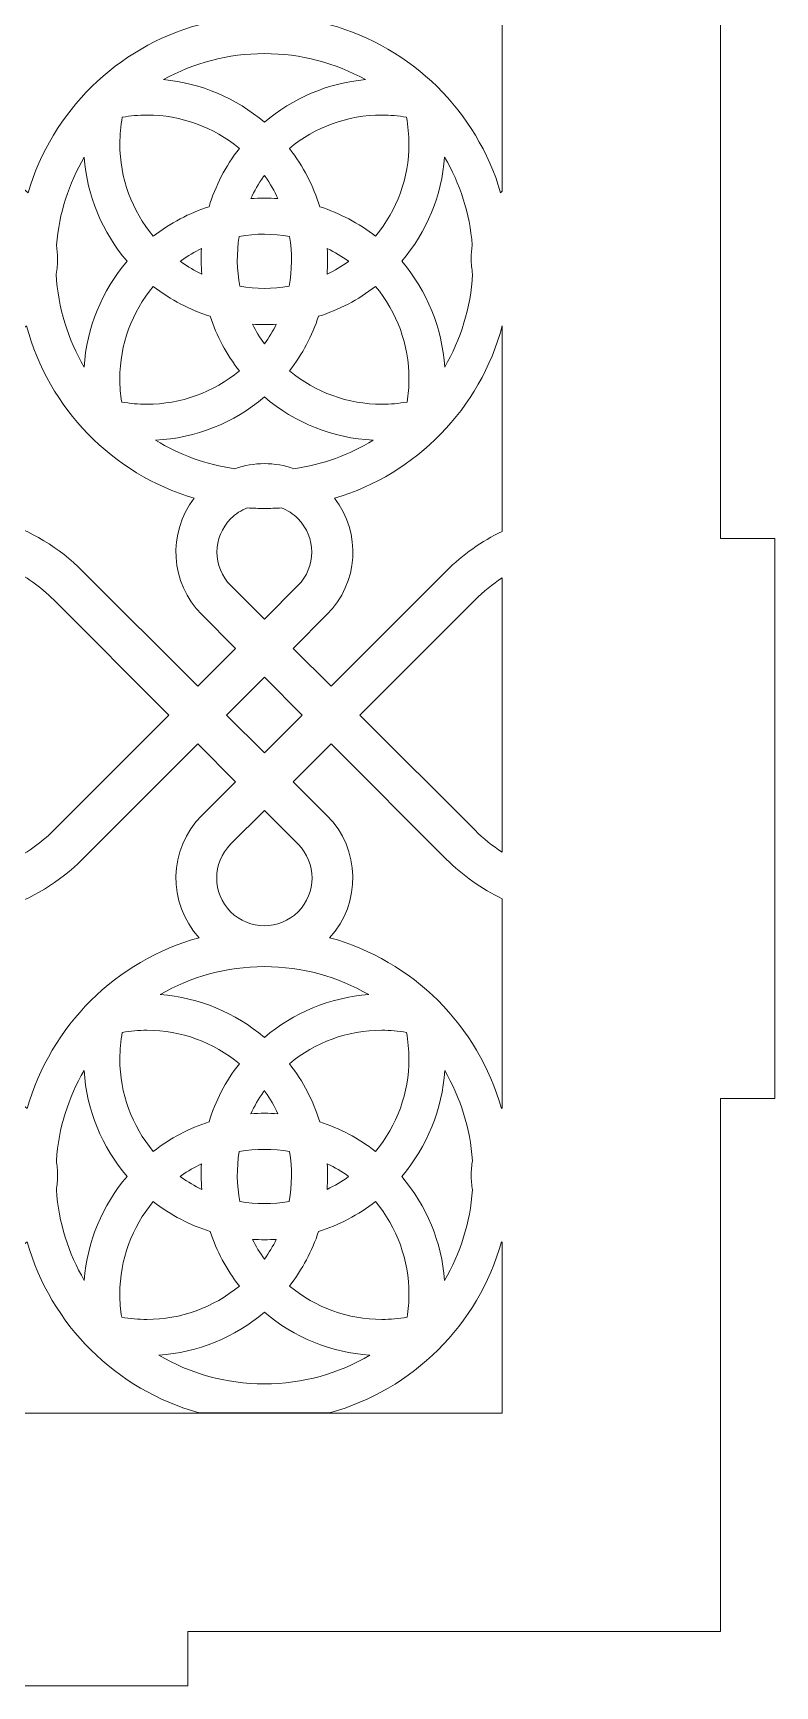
# Model space of a CAD drawing. Header units: millimetres. Extents: x 6 to 316, y -165 to 165.
# Drawn here: x 121.9 to 162.7, y -165 to -74.1 of the extents above; entities that cross this region are included whole.
import ezdxf

# ---------------------------------------------------------------- set-up
doc = ezdxf.new("R2010")
doc.units = ezdxf.units.MM
doc.header["$MEASUREMENT"] = 0
doc.layers.add('Camada 1', color=7, linetype='Continuous')

msp = doc.modelspace()

# ---------------------------------------------------------------- linework, layer by layer
at = {"layer": 'Camada 1', "color": 250, "lineweight": 20}
for points, knots in [([(130.3659, -162), (130.3659, -162), (159.6659, -162), (159.6659, -162), (159.6659, -162), (159.6659, -162), (159.6659, -132.7), (159.6659, -132.7), (159.6659, -132.7), (159.6659, -132.7), (162.6659, -132.7), (162.6659, -132.7), (162.6659, -132.7), (162.6659, -132.7), (162.6659, -101.9), (162.6659, -101.9), (162.6659, -101.9), (162.6659, -101.9), (159.6659, -101.9), (159.6659, -101.9), (159.6659, -101.9), (159.6659, -101.9), (159.6659, -71.1), (159.6659, -71.1), (159.6659, -71.1), (159.6659, -71.1), (162.6659, -71.1), (162.6659, -71.1), (162.6659, -71.1), (162.6659, -71.1), (162.6659, -40.3), (162.6659, -40.3), (162.6659, -40.3), (162.6659, -40.3), (159.6659, -40.3), (159.6659, -40.3), (159.6659, -40.3), (159.6659, -40.3), (159.6659, -11), (159.6659, -11), (159.6659, -11), (159.6659, -11), (130.3659, -11), (130.3659, -11), (130.3659, -11), (130.3659, -11), (130.3659, -8), (130.3659, -8), (130.3659, -8), (130.3659, -8), (99.5659, -8), (99.5659, -8), (99.5659, -8), (99.5659, -8), (99.5659, -11), (99.5659, -11), (99.5659, -11), (99.5659, -11), (68.7659, -11), (68.7659, -11), (68.7659, -11), (68.7659, -11), (68.7659, -8), (68.7659, -8), (68.7659, -8), (68.7659, -8), (37.9659, -8), (37.9659, -8), (37.9659, -8), (37.9659, -8), (37.9659, -11), (37.9659, -11), (37.9659, -11), (37.9659, -11), (8.6659, -11), (8.6659, -11), (8.6659, -11), (8.6659, -11), (8.6659, -40.3), (8.6659, -40.3), (8.6659, -40.3), (8.6659, -40.3), (5.6659, -40.3), (5.6659, -40.3), (5.6659, -40.3), (5.6659, -40.3), (5.6659, -71.1), (5.6659, -71.1), (5.6659, -71.1), (5.6659, -71.1), (8.6659, -71.1), (8.6659, -71.1), (8.6659, -71.1), (8.6659, -71.1), (8.6659, -101.9), (8.6659, -101.9), (8.6659, -101.9), (8.6659, -101.9), (5.6659, -101.9), (5.6659, -101.9), (5.6659, -101.9), (5.6659, -101.9), (5.6659, -132.7), (5.6659, -132.7), (5.6659, -132.7), (5.6659, -132.7), (8.6659, -132.7), (8.6659, -132.7), (8.6659, -132.7), (8.6659, -132.7), (8.6659, -162), (8.6659, -162), (8.6659, -162), (8.6659, -162), (37.9659, -162), (37.9659, -162), (37.9659, -162), (37.9659, -162), (37.9659, -165), (37.9659, -165), (37.9659, -165), (37.9659, -165), (68.7659, -165), (68.7659, -165), (68.7659, -165), (68.7659, -165), (68.7659, -162), (68.7659, -162), (68.7659, -162), (68.7659, -162), (99.5659, -162), (99.5659, -162), (99.5659, -162), (99.5659, -162), (99.5659, -165), (99.5659, -165), (99.5659, -165), (99.5659, -165), (130.3659, -165), (130.3659, -165), (130.3659, -165), (130.3659, -165), (130.3659, -162), (130.3659, -162)], [0, 0, 0, 0, 0.027027, 0.027027, 0.027027, 0.027027, 0.0540541, 0.0540541, 0.0540541, 0.0540541, 0.0810811, 0.0810811, 0.0810811, 0.0810811, 0.1081081, 0.1081081, 0.1081081, 0.1081081, 0.1351351, 0.1351351, 0.1351351, 0.1351351, 0.1621622, 0.1621622, 0.1621622, 0.1621622, 0.1891892, 0.1891892, 0.1891892, 0.1891892, 0.2162162, 0.2162162, 0.2162162, 0.2162162, 0.2432432, 0.2432432, 0.2432432, 0.2432432, 0.2702703, 0.2702703, 0.2702703, 0.2702703, 0.2972973, 0.2972973, 0.2972973, 0.2972973, 0.3243243, 0.3243243, 0.3243243, 0.3243243, 0.3513514, 0.3513514, 0.3513514, 0.3513514, 0.3783784, 0.3783784, 0.3783784, 0.3783784, 0.4054054, 0.4054054, 0.4054054, 0.4054054, 0.4324324, 0.4324324, 0.4324324, 0.4324324, 0.4594595, 0.4594595, 0.4594595, 0.4594595, 0.4864865, 0.4864865, 0.4864865, 0.4864865, 0.5135135, 0.5135135, 0.5135135, 0.5135135, 0.5405405, 0.5405405, 0.5405405, 0.5405405, 0.5675676, 0.5675676, 0.5675676, 0.5675676, 0.5945946, 0.5945946, 0.5945946, 0.5945946, 0.6216216, 0.6216216, 0.6216216, 0.6216216, 0.6486486, 0.6486486, 0.6486486, 0.6486486, 0.6756757, 0.6756757, 0.6756757, 0.6756757, 0.7027027, 0.7027027, 0.7027027, 0.7027027, 0.7297297, 0.7297297, 0.7297297, 0.7297297, 0.7567568, 0.7567568, 0.7567568, 0.7567568, 0.7837838, 0.7837838, 0.7837838, 0.7837838, 0.8108108, 0.8108108, 0.8108108, 0.8108108, 0.8378378, 0.8378378, 0.8378378, 0.8378378, 0.8648649, 0.8648649, 0.8648649, 0.8648649, 0.8918919, 0.8918919, 0.8918919, 0.8918919, 0.9189189, 0.9189189, 0.9189189, 0.9189189, 0.9459459, 0.9459459, 0.9459459, 0.9459459, 1, 1, 1, 1]), ([(110.957, -82.8344), (110.957, -82.8344), (117.2944, -76.4968), (117.2944, -76.4968), (117.2944, -76.4968), (118.5443, -75.247), (119.4683, -73.7322), (120.0119, -72.0843), (120.0119, -72.0843), (121.7184, -71.5483), (123.2881, -70.6063), (124.5763, -69.318), (124.5763, -69.318), (124.5763, -69.318), (130.9138, -62.9807), (130.9138, -62.9807), (130.9138, -62.9807), (130.9138, -62.9807), (132.9952, -65.062), (132.9952, -65.062), (132.9952, -65.062), (132.9952, -65.062), (131.1389, -66.9182), (131.1389, -66.9182), (131.1389, -66.9182), (129.2922, -68.7649), (129.2405, -71.7265), (130.9833, -73.6358), (130.9833, -73.6358), (126.469, -74.8762), (122.8975, -78.3936), (121.582, -82.8763), (121.582, -82.8763), (119.6717, -81.1615), (116.7315, -81.2225), (114.8946, -83.0595), (114.8946, -83.0595), (114.8946, -83.0595), (113.0383, -84.9158), (113.0383, -84.9158), (113.0383, -84.9158), (113.0383, -84.9158), (110.957, -82.8344), (110.957, -82.8344)], [0, 0, 0, 0, 0.0833333, 0.0833333, 0.0833333, 0.0833333, 0.1666667, 0.1666667, 0.1666667, 0.1666667, 0.25, 0.25, 0.25, 0.25, 0.3333333, 0.3333333, 0.3333333, 0.3333333, 0.4166667, 0.4166667, 0.4166667, 0.4166667, 0.5, 0.5, 0.5, 0.5, 0.5833333, 0.5833333, 0.5833333, 0.5833333, 0.6666667, 0.6666667, 0.6666667, 0.6666667, 0.75, 0.75, 0.75, 0.75, 0.8333333, 0.8333333, 0.8333333, 0.8333333, 1, 1, 1, 1]), ([(138.2451, -62.9807), (138.2451, -62.9807), (144.5826, -69.318), (144.5826, -69.318), (144.5826, -69.318), (145.488, -70.2235), (146.5326, -70.958), (147.6659, -71.5006), (147.6659, -71.5006), (147.6659, -71.5006), (147.6659, -82.7983), (147.6659, -82.7983), (147.6659, -82.7983), (147.6659, -82.7983), (147.5769, -82.8763), (147.5769, -82.8763), (147.5769, -82.8763), (146.2611, -78.3938), (142.6901, -74.876), (138.1756, -73.6358), (138.1756, -73.6358), (139.9184, -71.7265), (139.8667, -68.7649), (138.0199, -66.9182), (138.0199, -66.9182), (138.0199, -66.9182), (136.1637, -65.062), (136.1637, -65.062), (136.1637, -65.062), (136.1637, -65.062), (138.2451, -62.9807), (138.2451, -62.9807)], [0, 0, 0, 0, 0.1111111, 0.1111111, 0.1111111, 0.1111111, 0.2222222, 0.2222222, 0.2222222, 0.2222222, 0.3333333, 0.3333333, 0.3333333, 0.3333333, 0.4444444, 0.4444444, 0.4444444, 0.4444444, 0.5555556, 0.5555556, 0.5555556, 0.5555556, 0.6666667, 0.6666667, 0.6666667, 0.6666667, 0.7777778, 0.7777778, 0.7777778, 0.7777778, 1, 1, 1, 1]), ([(134.5795, -75.2243), (136.5957, -75.2243), (138.49, -75.7449), (140.1364, -76.6584), (140.1364, -76.6584), (138.0618, -76.8474), (136.1256, -77.6815), (134.5795, -79.0036), (134.5795, -79.0036), (133.0333, -77.6815), (131.0972, -76.8474), (129.0225, -76.6584), (129.0225, -76.6584), (130.6689, -75.745), (132.5632, -75.2243), (134.5795, -75.2243)], [0, 0, 0, 0, 0.2, 0.2, 0.2, 0.2, 0.4, 0.4, 0.4, 0.4, 0.6, 0.6, 0.6, 0.6, 1, 1, 1, 1]), ([(128.1186, -78.6054), (130.0094, -78.6054), (131.7993, -79.2761), (133.2031, -80.4434), (133.2031, -80.4434), (132.4349, -81.4282), (131.8808, -82.5148), (131.5348, -83.6458), (131.5348, -83.6458), (130.4517, -83.9939), (129.4117, -84.5342), (128.4657, -85.2723), (128.4657, -85.2723), (127.2983, -83.8684), (126.6277, -82.0784), (126.6277, -80.1877), (126.6277, -80.1877), (126.6277, -79.6923), (126.6739, -79.2016), (126.7639, -78.7216), (126.7639, -78.7216), (127.2085, -78.6447), (127.6615, -78.6054), (128.1186, -78.6054)], [0, 0, 0, 0, 0.1428571, 0.1428571, 0.1428571, 0.1428571, 0.2857143, 0.2857143, 0.2857143, 0.2857143, 0.4285714, 0.4285714, 0.4285714, 0.4285714, 0.5714286, 0.5714286, 0.5714286, 0.5714286, 0.7142857, 0.7142857, 0.7142857, 0.7142857, 1, 1, 1, 1]), ([(135.9557, -80.4434), (137.3596, -79.2761), (139.1496, -78.6054), (141.0402, -78.6054), (141.0402, -78.6054), (141.4974, -78.6054), (141.9504, -78.6448), (142.3949, -78.7216), (142.3949, -78.7216), (142.485, -79.2016), (142.5311, -79.6923), (142.5311, -80.1877), (142.5311, -80.1877), (142.5311, -82.0446), (141.8812, -83.8432), (140.6941, -85.2712), (140.6941, -85.2712), (139.7595, -84.5406), (138.7182, -83.9975), (137.6244, -83.6464), (137.6244, -83.6464), (137.2783, -82.5152), (136.7241, -81.4284), (135.9557, -80.4434)], [0, 0, 0, 0, 0.1428571, 0.1428571, 0.1428571, 0.1428571, 0.2857143, 0.2857143, 0.2857143, 0.2857143, 0.4285714, 0.4285714, 0.4285714, 0.4285714, 0.5714286, 0.5714286, 0.5714286, 0.5714286, 0.7142857, 0.7142857, 0.7142857, 0.7142857, 1, 1, 1, 1]), ([(124.6666, -80.9183), (124.8239, -83.0583), (125.6671, -85.0595), (127.0259, -86.6485), (127.0259, -86.6485), (125.649, -88.2588), (124.8015, -90.2921), (124.6607, -92.4644), (124.6607, -92.4644), (123.7767, -90.9475), (123.2304, -89.2095), (123.1257, -87.3532), (123.1257, -87.3532), (123.1755, -87.0713), (123.2007, -86.7856), (123.2007, -86.5), (123.2007, -86.5), (123.2007, -86.2531), (123.182, -86.0062), (123.1446, -85.7617), (123.1446, -85.7617), (123.2863, -84.0059), (123.8233, -82.3616), (124.6666, -80.9183)], [0, 0, 0, 0, 0.1428571, 0.1428571, 0.1428571, 0.1428571, 0.2857143, 0.2857143, 0.2857143, 0.2857143, 0.4285714, 0.4285714, 0.4285714, 0.4285714, 0.5714286, 0.5714286, 0.5714286, 0.5714286, 0.7142857, 0.7142857, 0.7142857, 0.7142857, 1, 1, 1, 1]), ([(142.1329, -86.6485), (143.5141, -85.0338), (144.337, -83.0245), (144.4921, -80.9181), (144.4921, -80.9181), (145.3353, -82.3616), (145.8725, -84.0056), (146.0143, -85.7614), (146.0143, -85.7614), (145.9769, -86.0061), (145.9582, -86.2531), (145.9582, -86.5), (145.9582, -86.5), (145.9582, -86.7856), (145.9832, -87.0713), (146.0332, -87.3533), (146.0332, -87.3533), (145.9285, -89.2096), (145.3821, -90.9476), (144.4981, -92.4645), (144.4981, -92.4645), (144.3592, -90.327), (143.5327, -88.2851), (142.1329, -86.6485)], [0, 0, 0, 0, 0.1428571, 0.1428571, 0.1428571, 0.1428571, 0.2857143, 0.2857143, 0.2857143, 0.2857143, 0.4285714, 0.4285714, 0.4285714, 0.4285714, 0.5714286, 0.5714286, 0.5714286, 0.5714286, 0.7142857, 0.7142857, 0.7142857, 0.7142857, 1, 1, 1, 1]), ([(134.6293, -81.9919), (134.9011, -82.3791), (135.1332, -82.783), (135.3273, -83.1983), (135.3273, -83.1983), (134.8303, -83.1606), (134.3305, -83.16), (133.8321, -83.1973), (133.8321, -83.1973), (134.026, -82.7824), (134.2579, -82.3787), (134.5296, -81.9919), (134.5296, -81.9919), (134.5296, -81.9919), (134.5795, -81.9241), (134.5795, -81.9241), (134.5795, -81.9241), (134.5795, -81.9241), (134.6293, -81.9919), (134.6293, -81.9919)], [0, 0, 0, 0, 0.1666667, 0.1666667, 0.1666667, 0.1666667, 0.3333333, 0.3333333, 0.3333333, 0.3333333, 0.5, 0.5, 0.5, 0.5, 0.6666667, 0.6666667, 0.6666667, 0.6666667, 1, 1, 1, 1]), ([(133.1906, -85.2787), (134.1135, -85.1155), (135.0546, -85.1182), (135.9685, -85.2802), (135.9685, -85.2802), (136.1163, -86.1931), (136.1028, -87.1218), (135.934, -88.0228), (135.934, -88.0228), (135.0423, -88.1768), (134.1254, -88.1793), (133.2252, -88.0243), (133.2252, -88.0243), (133.0561, -87.1223), (133.0424, -86.1925), (133.1906, -85.2787)], [0, 0, 0, 0, 0.2, 0.2, 0.2, 0.2, 0.4, 0.4, 0.4, 0.4, 0.6, 0.6, 0.6, 0.6, 1, 1, 1, 1]), ([(131.1189, -85.9489), (131.0905, -86.4177), (131.0954, -86.8876), (131.1329, -87.3549), (131.1329, -87.3549), (130.7484, -87.1695), (130.3742, -86.951), (130.0141, -86.6984), (130.0141, -86.6984), (130.0141, -86.6984), (129.9464, -86.6485), (129.9464, -86.6485), (129.9464, -86.6485), (129.9464, -86.6485), (130.0141, -86.5987), (130.0141, -86.5987), (130.0141, -86.5987), (130.37, -86.3491), (130.7392, -86.1328), (131.1189, -85.9489)], [0, 0, 0, 0, 0.1666667, 0.1666667, 0.1666667, 0.1666667, 0.3333333, 0.3333333, 0.3333333, 0.3333333, 0.5, 0.5, 0.5, 0.5, 0.6666667, 0.6666667, 0.6666667, 0.6666667, 1, 1, 1, 1]), ([(138.04, -85.9486), (138.4473, -86.1452), (138.8403, -86.3776), (139.2137, -86.6454), (139.2137, -86.6454), (139.2137, -86.6454), (139.2096, -86.6485), (139.2096, -86.6485), (139.2096, -86.6485), (139.2096, -86.6485), (139.2137, -86.6516), (139.2137, -86.6516), (139.2137, -86.6516), (138.8361, -86.9226), (138.4384, -87.1575), (138.0258, -87.3553), (138.0258, -87.3553), (138.0635, -86.8879), (138.0684, -86.4177), (138.04, -85.9486)], [0, 0, 0, 0, 0.1666667, 0.1666667, 0.1666667, 0.1666667, 0.3333333, 0.3333333, 0.3333333, 0.3333333, 0.5, 0.5, 0.5, 0.5, 0.6666667, 0.6666667, 0.6666667, 0.6666667, 1, 1, 1, 1]), ([(113.0383, -88.0842), (113.0383, -88.0842), (114.8946, -89.9405), (114.8946, -89.9405), (114.8946, -89.9405), (116.7033, -91.7492), (119.5813, -91.8362), (121.493, -90.2017), (121.493, -90.2017), (122.7068, -94.7452), (126.2236, -98.3479), (130.7166, -99.6823), (130.7166, -99.6823), (129.2513, -101.5902), (129.3919, -104.3348), (131.1389, -106.0818), (131.1389, -106.0818), (131.1389, -106.0818), (132.9952, -107.938), (132.9952, -107.938), (132.9952, -107.938), (132.9952, -107.938), (130.9138, -110.0193), (130.9138, -110.0193), (130.9138, -110.0193), (130.9138, -110.0193), (124.5763, -103.682), (124.5763, -103.682), (124.5763, -103.682), (123.2881, -102.3937), (121.7184, -101.4518), (120.0119, -100.9157), (120.0119, -100.9157), (119.4683, -99.2678), (118.5443, -97.7531), (117.2944, -96.5032), (117.2944, -96.5032), (117.2944, -96.5032), (110.957, -90.1656), (110.957, -90.1656), (110.957, -90.1656), (110.957, -90.1656), (113.0383, -88.0842), (113.0383, -88.0842)], [0, 0, 0, 0, 0.0833333, 0.0833333, 0.0833333, 0.0833333, 0.1666667, 0.1666667, 0.1666667, 0.1666667, 0.25, 0.25, 0.25, 0.25, 0.3333333, 0.3333333, 0.3333333, 0.3333333, 0.4166667, 0.4166667, 0.4166667, 0.4166667, 0.5, 0.5, 0.5, 0.5, 0.5833333, 0.5833333, 0.5833333, 0.5833333, 0.6666667, 0.6666667, 0.6666667, 0.6666667, 0.75, 0.75, 0.75, 0.75, 0.8333333, 0.8333333, 0.8333333, 0.8333333, 1, 1, 1, 1]), ([(126.6277, -93.1093), (126.6277, -91.2187), (127.2983, -89.4287), (128.4657, -88.0248), (128.4657, -88.0248), (129.4309, -88.7778), (130.4938, -89.3254), (131.6004, -89.6726), (131.6004, -89.6726), (131.9519, -90.7406), (132.4872, -91.7573), (133.202, -92.6717), (133.202, -92.6717), (131.774, -93.8588), (129.9755, -94.5088), (128.1186, -94.5088), (128.1186, -94.5088), (127.6502, -94.5088), (127.186, -94.4674), (126.7309, -94.3868), (126.7309, -94.3868), (126.6626, -93.9671), (126.6277, -93.54), (126.6277, -93.1093)], [0, 0, 0, 0, 0.1428571, 0.1428571, 0.1428571, 0.1428571, 0.2857143, 0.2857143, 0.2857143, 0.2857143, 0.4285714, 0.4285714, 0.4285714, 0.4285714, 0.5714286, 0.5714286, 0.5714286, 0.5714286, 0.7142857, 0.7142857, 0.7142857, 0.7142857, 1, 1, 1, 1]), ([(140.6941, -88.026), (141.8812, -89.454), (142.5311, -91.2524), (142.5311, -93.1093), (142.5311, -93.1093), (142.5311, -93.54), (142.4963, -93.9671), (142.428, -94.3868), (142.428, -94.3868), (141.9729, -94.4674), (141.5087, -94.5088), (141.0402, -94.5088), (141.0402, -94.5088), (139.1833, -94.5088), (137.3849, -93.8588), (135.957, -92.6717), (135.957, -92.6717), (136.672, -91.7568), (137.2074, -90.7397), (137.559, -89.671), (137.559, -89.671), (138.6766, -89.3207), (139.7409, -88.771), (140.6941, -88.026)], [0, 0, 0, 0, 0.1428571, 0.1428571, 0.1428571, 0.1428571, 0.2857143, 0.2857143, 0.2857143, 0.2857143, 0.4285714, 0.4285714, 0.4285714, 0.4285714, 0.5714286, 0.5714286, 0.5714286, 0.5714286, 0.7142857, 0.7142857, 0.7142857, 0.7142857, 1, 1, 1, 1]), ([(133.9227, -90.1059), (134.3606, -90.1345), (134.7994, -90.1347), (135.2363, -90.1058), (135.2363, -90.1058), (135.049, -90.4818), (134.831, -90.845), (134.5825, -91.1913), (134.5825, -91.1913), (134.5825, -91.1913), (134.5795, -91.1873), (134.5795, -91.1873), (134.5795, -91.1873), (134.5795, -91.1873), (134.5764, -91.1913), (134.5764, -91.1913), (134.5764, -91.1913), (134.3279, -90.845), (134.1099, -90.4818), (133.9227, -90.1059)], [0, 0, 0, 0, 0.1666667, 0.1666667, 0.1666667, 0.1666667, 0.3333333, 0.3333333, 0.3333333, 0.3333333, 0.5, 0.5, 0.5, 0.5, 0.6666667, 0.6666667, 0.6666667, 0.6666667, 1, 1, 1, 1]), ([(138.4422, -99.6823), (142.9353, -98.3479), (146.452, -94.7452), (147.6659, -90.2017), (147.6659, -90.2017), (147.6659, -90.2017), (147.6659, -101.4994), (147.6659, -101.4994), (147.6659, -101.4994), (146.5326, -102.0421), (145.488, -102.7765), (144.5826, -103.682), (144.5826, -103.682), (144.5826, -103.682), (138.2451, -110.0193), (138.2451, -110.0193), (138.2451, -110.0193), (138.2451, -110.0193), (136.1637, -107.938), (136.1637, -107.938), (136.1637, -107.938), (136.1637, -107.938), (138.0199, -106.0818), (138.0199, -106.0818), (138.0199, -106.0818), (139.7669, -104.3348), (139.9076, -101.5902), (138.4422, -99.6823)], [0, 0, 0, 0, 0.125, 0.125, 0.125, 0.125, 0.25, 0.25, 0.25, 0.25, 0.375, 0.375, 0.375, 0.375, 0.5, 0.5, 0.5, 0.5, 0.625, 0.625, 0.625, 0.625, 0.75, 0.75, 0.75, 0.75, 1, 1, 1, 1]), ([(134.5795, -94.1106), (136.2593, -95.5474), (138.3665, -96.3803), (140.5657, -96.4854), (140.5657, -96.4854), (139.2618, -97.2844), (137.7862, -97.8305), (136.2068, -98.0548), (136.2068, -98.0548), (135.6814, -97.8688), (135.1304, -97.7757), (134.5795, -97.7757), (134.5795, -97.7757), (134.0284, -97.7757), (133.4774, -97.8688), (132.9521, -98.0548), (132.9521, -98.0548), (131.3726, -97.8305), (129.897, -97.2844), (128.5931, -96.4854), (128.5931, -96.4854), (130.7922, -96.3803), (132.8995, -95.5475), (134.5795, -94.1106)], [0, 0, 0, 0, 0.1428571, 0.1428571, 0.1428571, 0.1428571, 0.2857143, 0.2857143, 0.2857143, 0.2857143, 0.4285714, 0.4285714, 0.4285714, 0.4285714, 0.5714286, 0.5714286, 0.5714286, 0.5714286, 0.7142857, 0.7142857, 0.7142857, 0.7142857, 1, 1, 1, 1]), ([(134.5795, -100.2422), (134.8959, -100.2422), (135.2096, -100.2304), (135.5206, -100.2091), (135.5206, -100.2091), (135.8495, -100.3362), (136.1578, -100.5323), (136.4232, -100.7977), (136.4232, -100.7977), (137.4413, -101.8158), (137.4413, -103.4668), (136.4232, -104.4851), (136.4232, -104.4851), (136.4232, -104.4851), (134.5795, -106.3288), (134.5795, -106.3288), (134.5795, -106.3288), (134.5795, -106.3288), (132.7357, -104.4851), (132.7357, -104.4851), (132.7357, -104.4851), (131.7175, -103.4668), (131.7175, -101.8158), (132.7357, -100.7977), (132.7357, -100.7977), (133.0011, -100.5323), (133.3094, -100.3362), (133.6383, -100.2091), (133.6383, -100.2091), (133.9493, -100.2304), (134.263, -100.2422), (134.5795, -100.2422)], [0, 0, 0, 0, 0.1111111, 0.1111111, 0.1111111, 0.1111111, 0.2222222, 0.2222222, 0.2222222, 0.2222222, 0.3333333, 0.3333333, 0.3333333, 0.3333333, 0.4444444, 0.4444444, 0.4444444, 0.4444444, 0.5555556, 0.5555556, 0.5555556, 0.5555556, 0.6666667, 0.6666667, 0.6666667, 0.6666667, 0.7777778, 0.7777778, 0.7777778, 0.7777778, 1, 1, 1, 1]), ([(122.9921, -105.2663), (122.9921, -105.2663), (129.3294, -111.6037), (129.3294, -111.6037), (129.3294, -111.6037), (129.3294, -111.6037), (122.9921, -117.9411), (122.9921, -117.9411), (122.9921, -117.9411), (122.2755, -118.6575), (121.4501, -119.24), (120.5548, -119.6728), (120.5548, -119.6728), (120.5687, -119.4457), (120.5757, -119.2176), (120.5757, -118.9887), (120.5757, -118.9887), (120.5757, -116.269), (119.591, -113.7003), (117.8863, -111.7067), (117.8863, -111.7067), (119.591, -109.7133), (120.5757, -107.1445), (120.5757, -104.4248), (120.5757, -104.4248), (120.5757, -104.1242), (120.5635, -103.8248), (120.5396, -103.5272), (120.5396, -103.5272), (121.4407, -103.9607), (122.2714, -104.5457), (122.9921, -105.2663)], [0, 0, 0, 0, 0.1111111, 0.1111111, 0.1111111, 0.1111111, 0.2222222, 0.2222222, 0.2222222, 0.2222222, 0.3333333, 0.3333333, 0.3333333, 0.3333333, 0.4444444, 0.4444444, 0.4444444, 0.4444444, 0.5555556, 0.5555556, 0.5555556, 0.5555556, 0.6666667, 0.6666667, 0.6666667, 0.6666667, 0.7777778, 0.7777778, 0.7777778, 0.7777778, 1, 1, 1, 1]), ([(139.8295, -111.6037), (139.8295, -111.6037), (146.1669, -105.2663), (146.1669, -105.2663), (146.1669, -105.2663), (146.6254, -104.8078), (147.1285, -104.4042), (147.6659, -104.0596), (147.6659, -104.0596), (147.6659, -104.0596), (147.6659, -119.1477), (147.6659, -119.1477), (147.6659, -119.1477), (147.1285, -118.8031), (146.6253, -118.3996), (146.1669, -117.9411), (146.1669, -117.9411), (146.1669, -117.9411), (139.8295, -111.6037), (139.8295, -111.6037)], [0, 0, 0, 0, 0.1666667, 0.1666667, 0.1666667, 0.1666667, 0.3333333, 0.3333333, 0.3333333, 0.3333333, 0.5, 0.5, 0.5, 0.5, 0.6666667, 0.6666667, 0.6666667, 0.6666667, 1, 1, 1, 1]), ([(132.4981, -111.6037), (132.4981, -111.6037), (134.5795, -109.5223), (134.5795, -109.5223), (134.5795, -109.5223), (134.5795, -109.5223), (136.6609, -111.6037), (136.6609, -111.6037), (136.6609, -111.6037), (136.6609, -111.6037), (134.5795, -113.6851), (134.5795, -113.6851), (134.5795, -113.6851), (134.5795, -113.6851), (132.4981, -111.6037), (132.4981, -111.6037)], [0, 0, 0, 0, 0.2, 0.2, 0.2, 0.2, 0.4, 0.4, 0.4, 0.4, 0.6, 0.6, 0.6, 0.6, 1, 1, 1, 1]), ([(120.0847, -122.2685), (121.7631, -121.7287), (123.3065, -120.7953), (124.5763, -119.5253), (124.5763, -119.5253), (124.5763, -119.5253), (130.9138, -113.188), (130.9138, -113.188), (130.9138, -113.188), (130.9138, -113.188), (132.9952, -115.2694), (132.9952, -115.2694), (132.9952, -115.2694), (132.9952, -115.2694), (131.139, -117.1255), (131.139, -117.1255), (131.139, -117.1255), (129.2899, -118.9746), (129.2404, -121.9412), (130.9899, -123.8505), (130.9899, -123.8505), (126.4198, -125.1035), (122.8147, -128.6899), (121.5364, -133.2497), (121.5364, -133.2497), (119.6252, -131.5763), (116.717, -131.6506), (114.8946, -133.473), (114.8946, -133.473), (114.8946, -133.473), (113.0383, -135.3293), (113.0383, -135.3293), (113.0383, -135.3293), (113.0383, -135.3293), (110.957, -133.2479), (110.957, -133.2479), (110.957, -133.2479), (110.957, -133.2479), (117.2944, -126.9104), (117.2944, -126.9104), (117.2944, -126.9104), (118.6021, -125.6028), (119.5531, -124.005), (120.0847, -122.2685)], [0, 0, 0, 0, 0.0833333, 0.0833333, 0.0833333, 0.0833333, 0.1666667, 0.1666667, 0.1666667, 0.1666667, 0.25, 0.25, 0.25, 0.25, 0.3333333, 0.3333333, 0.3333333, 0.3333333, 0.4166667, 0.4166667, 0.4166667, 0.4166667, 0.5, 0.5, 0.5, 0.5, 0.5833333, 0.5833333, 0.5833333, 0.5833333, 0.6666667, 0.6666667, 0.6666667, 0.6666667, 0.75, 0.75, 0.75, 0.75, 0.8333333, 0.8333333, 0.8333333, 0.8333333, 1, 1, 1, 1]), ([(138.2451, -113.188), (138.2451, -113.188), (144.5826, -119.5253), (144.5826, -119.5253), (144.5826, -119.5253), (145.488, -120.4309), (146.5326, -121.1653), (147.6659, -121.708), (147.6659, -121.708), (147.6659, -121.708), (147.6659, -133.212), (147.6659, -133.212), (147.6659, -133.212), (147.6659, -133.212), (147.6224, -133.2497), (147.6224, -133.2497), (147.6224, -133.2497), (146.3441, -128.6899), (142.7392, -125.1035), (138.169, -123.8505), (138.169, -123.8505), (139.9185, -121.9412), (139.869, -118.9746), (138.0198, -117.1255), (138.0198, -117.1255), (138.0198, -117.1255), (136.1637, -115.2694), (136.1637, -115.2694), (136.1637, -115.2694), (136.1637, -115.2694), (138.2451, -113.188), (138.2451, -113.188)], [0, 0, 0, 0, 0.1111111, 0.1111111, 0.1111111, 0.1111111, 0.2222222, 0.2222222, 0.2222222, 0.2222222, 0.3333333, 0.3333333, 0.3333333, 0.3333333, 0.4444444, 0.4444444, 0.4444444, 0.4444444, 0.5555556, 0.5555556, 0.5555556, 0.5555556, 0.6666667, 0.6666667, 0.6666667, 0.6666667, 0.7777778, 0.7777778, 0.7777778, 0.7777778, 1, 1, 1, 1]), ([(136.4357, -118.7098), (137.4606, -119.735), (137.4606, -121.3972), (136.4357, -122.4223), (136.4357, -122.4223), (135.9231, -122.9349), (135.2512, -123.1911), (134.5795, -123.1911), (134.5795, -123.1911), (133.9076, -123.1911), (133.2358, -122.9349), (132.7232, -122.4223), (132.7232, -122.4223), (131.6982, -121.3972), (131.6982, -119.735), (132.7232, -118.7098), (132.7232, -118.7098), (132.7232, -118.7098), (134.5795, -116.8539), (134.5795, -116.8539), (134.5795, -116.8539), (134.5795, -116.8539), (136.4357, -118.7098), (136.4357, -118.7098)], [0, 0, 0, 0, 0.1428571, 0.1428571, 0.1428571, 0.1428571, 0.2857143, 0.2857143, 0.2857143, 0.2857143, 0.4285714, 0.4285714, 0.4285714, 0.4285714, 0.5714286, 0.5714286, 0.5714286, 0.5714286, 0.7142857, 0.7142857, 0.7142857, 0.7142857, 1, 1, 1, 1]), ([(134.5795, -125.4405), (136.6703, -125.4405), (138.6304, -125.9999), (140.3183, -126.9772), (140.3183, -126.9772), (138.175, -127.1327), (136.1707, -127.9764), (134.5795, -129.3371), (134.5795, -129.3371), (132.9882, -127.9764), (130.9838, -127.1327), (128.8405, -126.9772), (128.8405, -126.9772), (130.5285, -126.0001), (132.4886, -125.4405), (134.5795, -125.4405)], [0, 0, 0, 0, 0.2, 0.2, 0.2, 0.2, 0.4, 0.4, 0.4, 0.4, 0.6, 0.6, 0.6, 0.6, 1, 1, 1, 1]), ([(128.1186, -128.9388), (130.0094, -128.9388), (131.7993, -129.6096), (133.2031, -130.7768), (133.2031, -130.7768), (132.4349, -131.7617), (131.8808, -132.8483), (131.5348, -133.9792), (131.5348, -133.9792), (130.4517, -134.3275), (129.4117, -134.8678), (128.4657, -135.6059), (128.4657, -135.6059), (127.2983, -134.2019), (126.6277, -132.4119), (126.6277, -130.5213), (126.6277, -130.5213), (126.6277, -130.0258), (126.6739, -129.5352), (126.7639, -129.0551), (126.7639, -129.0551), (127.2085, -128.9781), (127.6615, -128.9388), (128.1186, -128.9388)], [0, 0, 0, 0, 0.1428571, 0.1428571, 0.1428571, 0.1428571, 0.2857143, 0.2857143, 0.2857143, 0.2857143, 0.4285714, 0.4285714, 0.4285714, 0.4285714, 0.5714286, 0.5714286, 0.5714286, 0.5714286, 0.7142857, 0.7142857, 0.7142857, 0.7142857, 1, 1, 1, 1]), ([(141.0402, -128.9388), (141.4974, -128.9388), (141.9504, -128.9783), (142.3949, -129.0551), (142.3949, -129.0551), (142.485, -129.5352), (142.5311, -130.0258), (142.5311, -130.5213), (142.5311, -130.5213), (142.5311, -132.3781), (141.8812, -134.1766), (140.6941, -135.6046), (140.6941, -135.6046), (139.7595, -134.8741), (138.7182, -134.3309), (137.6244, -133.9799), (137.6244, -133.9799), (137.2783, -132.8487), (136.7241, -131.7618), (135.9557, -130.7768), (135.9557, -130.7768), (137.3596, -129.6096), (139.1496, -128.9388), (141.0402, -128.9388)], [0, 0, 0, 0, 0.1428571, 0.1428571, 0.1428571, 0.1428571, 0.2857143, 0.2857143, 0.2857143, 0.2857143, 0.4285714, 0.4285714, 0.4285714, 0.4285714, 0.5714286, 0.5714286, 0.5714286, 0.5714286, 0.7142857, 0.7142857, 0.7142857, 0.7142857, 1, 1, 1, 1]), ([(123.1347, -136.113), (123.2589, -134.3119), (123.7993, -132.6254), (124.6596, -131.1483), (124.6596, -131.1483), (124.7968, -133.3273), (125.6452, -135.3674), (127.0259, -136.982), (127.0259, -136.982), (125.6711, -138.5664), (124.8289, -140.5604), (124.6681, -142.6933), (124.6681, -142.6933), (123.8029, -141.2127), (123.2593, -139.5211), (123.1347, -137.7141), (123.1347, -137.7141), (123.1787, -137.4493), (123.2007, -137.1814), (123.2007, -136.9136), (123.2007, -136.9136), (123.2007, -136.6457), (123.1787, -136.3778), (123.1347, -136.113)], [0, 0, 0, 0, 0.1428571, 0.1428571, 0.1428571, 0.1428571, 0.2857143, 0.2857143, 0.2857143, 0.2857143, 0.4285714, 0.4285714, 0.4285714, 0.4285714, 0.5714286, 0.5714286, 0.5714286, 0.5714286, 0.7142857, 0.7142857, 0.7142857, 0.7142857, 1, 1, 1, 1]), ([(144.4992, -131.148), (145.3595, -132.6252), (145.8999, -134.3115), (146.0241, -136.1126), (146.0241, -136.1126), (145.9802, -136.3776), (145.9582, -136.6456), (145.9582, -136.9136), (145.9582, -136.9136), (145.9582, -137.1815), (145.9802, -137.4495), (146.0241, -137.7145), (146.0241, -137.7145), (145.8996, -139.5214), (145.356, -141.2131), (144.4907, -142.6935), (144.4907, -142.6935), (144.332, -140.5941), (143.5098, -138.5919), (142.1329, -136.982), (142.1329, -136.982), (143.5366, -135.3409), (144.3638, -133.2921), (144.4992, -131.148)], [0, 0, 0, 0, 0.1428571, 0.1428571, 0.1428571, 0.1428571, 0.2857143, 0.2857143, 0.2857143, 0.2857143, 0.4285714, 0.4285714, 0.4285714, 0.4285714, 0.5714286, 0.5714286, 0.5714286, 0.5714286, 0.7142857, 0.7142857, 0.7142857, 0.7142857, 1, 1, 1, 1]), ([(134.6293, -132.3253), (134.9011, -132.7126), (135.1332, -133.1166), (135.3273, -133.5318), (135.3273, -133.5318), (134.8303, -133.4942), (134.3305, -133.4935), (133.8321, -133.5308), (133.8321, -133.5308), (134.026, -133.1158), (134.2579, -132.7123), (134.5296, -132.3253), (134.5296, -132.3253), (134.5296, -132.3253), (134.5795, -132.2576), (134.5795, -132.2576), (134.5795, -132.2576), (134.5795, -132.2576), (134.6293, -132.3253), (134.6293, -132.3253)], [0, 0, 0, 0, 0.1666667, 0.1666667, 0.1666667, 0.1666667, 0.3333333, 0.3333333, 0.3333333, 0.3333333, 0.5, 0.5, 0.5, 0.5, 0.6666667, 0.6666667, 0.6666667, 0.6666667, 1, 1, 1, 1]), ([(130.0141, -136.9322), (130.37, -136.6826), (130.7392, -136.4662), (131.1189, -136.2824), (131.1189, -136.2824), (131.0905, -136.7513), (131.0954, -137.2211), (131.1329, -137.6883), (131.1329, -137.6883), (130.7484, -137.5029), (130.3742, -137.2845), (130.0141, -137.0319), (130.0141, -137.0319), (130.0141, -137.0319), (129.9464, -136.982), (129.9464, -136.982), (129.9464, -136.982), (129.9464, -136.982), (130.0141, -136.9322), (130.0141, -136.9322)], [0, 0, 0, 0, 0.1666667, 0.1666667, 0.1666667, 0.1666667, 0.3333333, 0.3333333, 0.3333333, 0.3333333, 0.5, 0.5, 0.5, 0.5, 0.6666667, 0.6666667, 0.6666667, 0.6666667, 1, 1, 1, 1]), ([(133.1906, -135.6121), (134.1135, -135.4491), (135.0546, -135.4517), (135.9685, -135.6137), (135.9685, -135.6137), (136.1163, -136.5266), (136.1028, -137.4553), (135.934, -138.3564), (135.934, -138.3564), (135.0423, -138.5103), (134.1254, -138.5128), (133.2252, -138.3578), (133.2252, -138.3578), (133.0561, -137.4558), (133.0424, -136.526), (133.1906, -135.6121)], [0, 0, 0, 0, 0.2, 0.2, 0.2, 0.2, 0.4, 0.4, 0.4, 0.4, 0.6, 0.6, 0.6, 0.6, 1, 1, 1, 1]), ([(138.04, -136.2821), (138.4473, -136.4786), (138.8403, -136.7111), (139.2137, -136.979), (139.2137, -136.979), (139.2137, -136.979), (139.2096, -136.982), (139.2096, -136.982), (139.2096, -136.982), (139.2096, -136.982), (139.2137, -136.9851), (139.2137, -136.9851), (139.2137, -136.9851), (138.8361, -137.2561), (138.4384, -137.491), (138.0258, -137.6888), (138.0258, -137.6888), (138.0635, -137.2214), (138.0684, -136.7513), (138.04, -136.2821)], [0, 0, 0, 0, 0.1666667, 0.1666667, 0.1666667, 0.1666667, 0.3333333, 0.3333333, 0.3333333, 0.3333333, 0.5, 0.5, 0.5, 0.5, 0.6666667, 0.6666667, 0.6666667, 0.6666667, 1, 1, 1, 1]), ([(138.169, -149.9767), (142.7392, -148.7236), (146.3441, -145.1371), (147.6224, -140.5774), (147.6224, -140.5774), (147.6224, -140.5774), (147.6659, -140.615), (147.6659, -140.615), (147.6659, -140.615), (147.6659, -140.615), (147.6659, -150), (147.6659, -150), (147.6659, -150), (147.6659, -150), (20.6659, -150), (20.6659, -150), (20.6659, -150), (20.6659, -150), (20.6659, -140.615), (20.6659, -140.615), (20.6659, -140.615), (20.6659, -140.615), (20.7094, -140.5774), (20.7094, -140.5774), (20.7094, -140.5774), (21.9877, -145.1371), (25.5926, -148.7236), (30.1628, -149.9767), (30.1628, -149.9767), (30.1628, -149.9767), (37.3419, -149.9767), (37.3419, -149.9767), (37.3419, -149.9767), (41.9121, -148.7236), (45.517, -145.137), (46.7954, -140.5774), (46.7954, -140.5774), (48.7066, -142.2508), (51.6148, -142.1765), (53.4372, -140.354), (53.4372, -140.354), (53.4372, -140.354), (55.2935, -138.4978), (55.2935, -138.4978), (55.2935, -138.4978), (55.2935, -138.4978), (57.3748, -140.5792), (57.3748, -140.5792), (57.3748, -140.5792), (57.3748, -140.5792), (51.0374, -146.9167), (51.0374, -146.9167), (51.0374, -146.9167), (50.1381, -147.8159), (49.4076, -148.8523), (48.8661, -149.9767), (48.8661, -149.9767), (48.8661, -149.9767), (51.4301, -149.9767), (51.4301, -149.9767), (51.4301, -149.9767), (51.7713, -149.448), (52.1699, -148.9529), (52.6217, -148.501), (52.6217, -148.501), (52.6217, -148.501), (58.9591, -142.1636), (58.9591, -142.1636), (58.9591, -142.1636), (58.9591, -142.1636), (65.2965, -148.501), (65.2965, -148.501), (65.2965, -148.501), (65.7483, -148.9529), (66.1468, -149.448), (66.4882, -149.9767), (66.4882, -149.9767), (66.4882, -149.9767), (69.0522, -149.9767), (69.0522, -149.9767), (69.0522, -149.9767), (68.5106, -148.8523), (67.78, -147.8159), (66.8808, -146.9167), (66.8808, -146.9167), (66.8808, -146.9167), (60.5434, -140.5792), (60.5434, -140.5792), (60.5434, -140.5792), (60.5434, -140.5792), (62.6248, -138.4978), (62.6248, -138.4978), (62.6248, -138.4978), (62.6248, -138.4978), (64.4809, -140.3539), (64.4809, -140.3539), (64.4809, -140.3539), (66.3034, -142.1765), (69.2116, -142.2508), (71.1229, -140.5773), (71.1229, -140.5773), (72.4012, -145.1369), (76.0061, -148.7236), (80.5764, -149.9767), (80.5764, -149.9767), (80.5764, -149.9767), (87.7554, -149.9767), (87.7554, -149.9767), (87.7554, -149.9767), (92.3256, -148.7236), (95.9307, -145.1371), (97.2089, -140.5773), (97.2089, -140.5773), (99.1202, -142.2508), (102.0284, -142.1765), (103.8509, -140.3539), (103.8509, -140.3539), (103.8509, -140.3539), (105.707, -138.4978), (105.707, -138.4978), (105.707, -138.4978), (105.707, -138.4978), (107.7884, -140.5792), (107.7884, -140.5792), (107.7884, -140.5792), (107.7884, -140.5792), (101.451, -146.9167), (101.451, -146.9167), (101.451, -146.9167), (100.5518, -147.8159), (99.8212, -148.8523), (99.2796, -149.9767), (99.2796, -149.9767), (99.2796, -149.9767), (101.8436, -149.9767), (101.8436, -149.9767), (101.8436, -149.9767), (102.185, -149.448), (102.5835, -148.9529), (103.0353, -148.501), (103.0353, -148.501), (103.0353, -148.501), (109.3727, -142.1636), (109.3727, -142.1636), (109.3727, -142.1636), (109.3727, -142.1636), (115.7101, -148.501), (115.7101, -148.501), (115.7101, -148.501), (116.1619, -148.9529), (116.5605, -149.448), (116.9017, -149.9767), (116.9017, -149.9767), (116.9017, -149.9767), (119.4657, -149.9767), (119.4657, -149.9767), (119.4657, -149.9767), (118.9242, -148.8523), (118.1937, -147.8159), (117.2944, -146.9167), (117.2944, -146.9167), (117.2944, -146.9167), (110.957, -140.5792), (110.957, -140.5792), (110.957, -140.5792), (110.957, -140.5792), (113.0383, -138.4978), (113.0383, -138.4978), (113.0383, -138.4978), (113.0383, -138.4978), (114.8946, -140.354), (114.8946, -140.354), (114.8946, -140.354), (116.717, -142.1765), (119.6252, -142.2508), (121.5364, -140.5774), (121.5364, -140.5774), (122.8148, -145.137), (126.4197, -148.7236), (130.9899, -149.9767), (130.9899, -149.9767), (130.9899, -149.9767), (138.169, -149.9767), (138.169, -149.9767)], [0, 0, 0, 0, 0.0212766, 0.0212766, 0.0212766, 0.0212766, 0.0425532, 0.0425532, 0.0425532, 0.0425532, 0.0638298, 0.0638298, 0.0638298, 0.0638298, 0.0851064, 0.0851064, 0.0851064, 0.0851064, 0.106383, 0.106383, 0.106383, 0.106383, 0.1276596, 0.1276596, 0.1276596, 0.1276596, 0.1489362, 0.1489362, 0.1489362, 0.1489362, 0.1702128, 0.1702128, 0.1702128, 0.1702128, 0.1914894, 0.1914894, 0.1914894, 0.1914894, 0.212766, 0.212766, 0.212766, 0.212766, 0.2340426, 0.2340426, 0.2340426, 0.2340426, 0.2553191, 0.2553191, 0.2553191, 0.2553191, 0.2765957, 0.2765957, 0.2765957, 0.2765957, 0.2978723, 0.2978723, 0.2978723, 0.2978723, 0.3191489, 0.3191489, 0.3191489, 0.3191489, 0.3404255, 0.3404255, 0.3404255, 0.3404255, 0.3617021, 0.3617021, 0.3617021, 0.3617021, 0.3829787, 0.3829787, 0.3829787, 0.3829787, 0.4042553, 0.4042553, 0.4042553, 0.4042553, 0.4255319, 0.4255319, 0.4255319, 0.4255319, 0.4468085, 0.4468085, 0.4468085, 0.4468085, 0.4680851, 0.4680851, 0.4680851, 0.4680851, 0.4893617, 0.4893617, 0.4893617, 0.4893617, 0.5106383, 0.5106383, 0.5106383, 0.5106383, 0.5319149, 0.5319149, 0.5319149, 0.5319149, 0.5531915, 0.5531915, 0.5531915, 0.5531915, 0.5744681, 0.5744681, 0.5744681, 0.5744681, 0.5957447, 0.5957447, 0.5957447, 0.5957447, 0.6170213, 0.6170213, 0.6170213, 0.6170213, 0.6382979, 0.6382979, 0.6382979, 0.6382979, 0.6595745, 0.6595745, 0.6595745, 0.6595745, 0.6808511, 0.6808511, 0.6808511, 0.6808511, 0.7021277, 0.7021277, 0.7021277, 0.7021277, 0.7234043, 0.7234043, 0.7234043, 0.7234043, 0.7446809, 0.7446809, 0.7446809, 0.7446809, 0.7659574, 0.7659574, 0.7659574, 0.7659574, 0.787234, 0.787234, 0.787234, 0.787234, 0.8085106, 0.8085106, 0.8085106, 0.8085106, 0.8297872, 0.8297872, 0.8297872, 0.8297872, 0.8510638, 0.8510638, 0.8510638, 0.8510638, 0.8723404, 0.8723404, 0.8723404, 0.8723404, 0.893617, 0.893617, 0.893617, 0.893617, 0.9148936, 0.9148936, 0.9148936, 0.9148936, 0.9361702, 0.9361702, 0.9361702, 0.9361702, 0.9574468, 0.9574468, 0.9574468, 0.9574468, 1, 1, 1, 1]), ([(128.4657, -138.3583), (129.4309, -139.1113), (130.4938, -139.6588), (131.6004, -140.006), (131.6004, -140.006), (131.9519, -141.0741), (132.4872, -142.0908), (133.202, -143.0053), (133.202, -143.0053), (131.774, -144.1924), (129.9755, -144.8423), (128.1186, -144.8423), (128.1186, -144.8423), (127.6502, -144.8423), (127.186, -144.8009), (126.7309, -144.7202), (126.7309, -144.7202), (126.6626, -144.3007), (126.6277, -143.8734), (126.6277, -143.4429), (126.6277, -143.4429), (126.6277, -141.5521), (127.2983, -139.7621), (128.4657, -138.3583)], [0, 0, 0, 0, 0.1428571, 0.1428571, 0.1428571, 0.1428571, 0.2857143, 0.2857143, 0.2857143, 0.2857143, 0.4285714, 0.4285714, 0.4285714, 0.4285714, 0.5714286, 0.5714286, 0.5714286, 0.5714286, 0.7142857, 0.7142857, 0.7142857, 0.7142857, 1, 1, 1, 1]), ([(140.6941, -138.3595), (141.8812, -139.7875), (142.5311, -141.5859), (142.5311, -143.4429), (142.5311, -143.4429), (142.5311, -143.8734), (142.4963, -144.3007), (142.428, -144.7202), (142.428, -144.7202), (141.9729, -144.8009), (141.5087, -144.8423), (141.0402, -144.8423), (141.0402, -144.8423), (139.1833, -144.8423), (137.3849, -144.1924), (135.957, -143.0053), (135.957, -143.0053), (136.672, -142.0903), (137.2074, -141.0731), (137.559, -140.0045), (137.559, -140.0045), (138.6766, -139.6542), (139.7409, -139.1045), (140.6941, -138.3595)], [0, 0, 0, 0, 0.1428571, 0.1428571, 0.1428571, 0.1428571, 0.2857143, 0.2857143, 0.2857143, 0.2857143, 0.4285714, 0.4285714, 0.4285714, 0.4285714, 0.5714286, 0.5714286, 0.5714286, 0.5714286, 0.7142857, 0.7142857, 0.7142857, 0.7142857, 1, 1, 1, 1]), ([(133.9227, -140.4393), (134.3606, -140.468), (134.7994, -140.4682), (135.2363, -140.4392), (135.2363, -140.4392), (135.049, -140.8153), (134.831, -141.1786), (134.5825, -141.5248), (134.5825, -141.5248), (134.5825, -141.5248), (134.5795, -141.5208), (134.5795, -141.5208), (134.5795, -141.5208), (134.5795, -141.5208), (134.5764, -141.5248), (134.5764, -141.5248), (134.5764, -141.5248), (134.3279, -141.1786), (134.1099, -140.8153), (133.9227, -140.4393)], [0, 0, 0, 0, 0.1666667, 0.1666667, 0.1666667, 0.1666667, 0.3333333, 0.3333333, 0.3333333, 0.3333333, 0.5, 0.5, 0.5, 0.5, 0.6666667, 0.6666667, 0.6666667, 0.6666667, 1, 1, 1, 1]), ([(134.5795, -144.4441), (136.214, -145.8422), (138.2531, -146.6684), (140.3877, -146.8089), (140.3877, -146.8089), (138.684, -147.8111), (136.6991, -148.3865), (134.5795, -148.3865), (134.5795, -148.3865), (132.4598, -148.3865), (130.475, -147.8111), (128.7713, -146.8089), (128.7713, -146.8089), (130.9059, -146.6683), (132.9449, -145.8422), (134.5795, -144.4441)], [0, 0, 0, 0, 0.2, 0.2, 0.2, 0.2, 0.4, 0.4, 0.4, 0.4, 0.6, 0.6, 0.6, 0.6, 1, 1, 1, 1])]:
    msp.add_open_spline(points, degree=3, knots=knots, dxfattribs=at)

doc.saveas('drawing.dxf')
